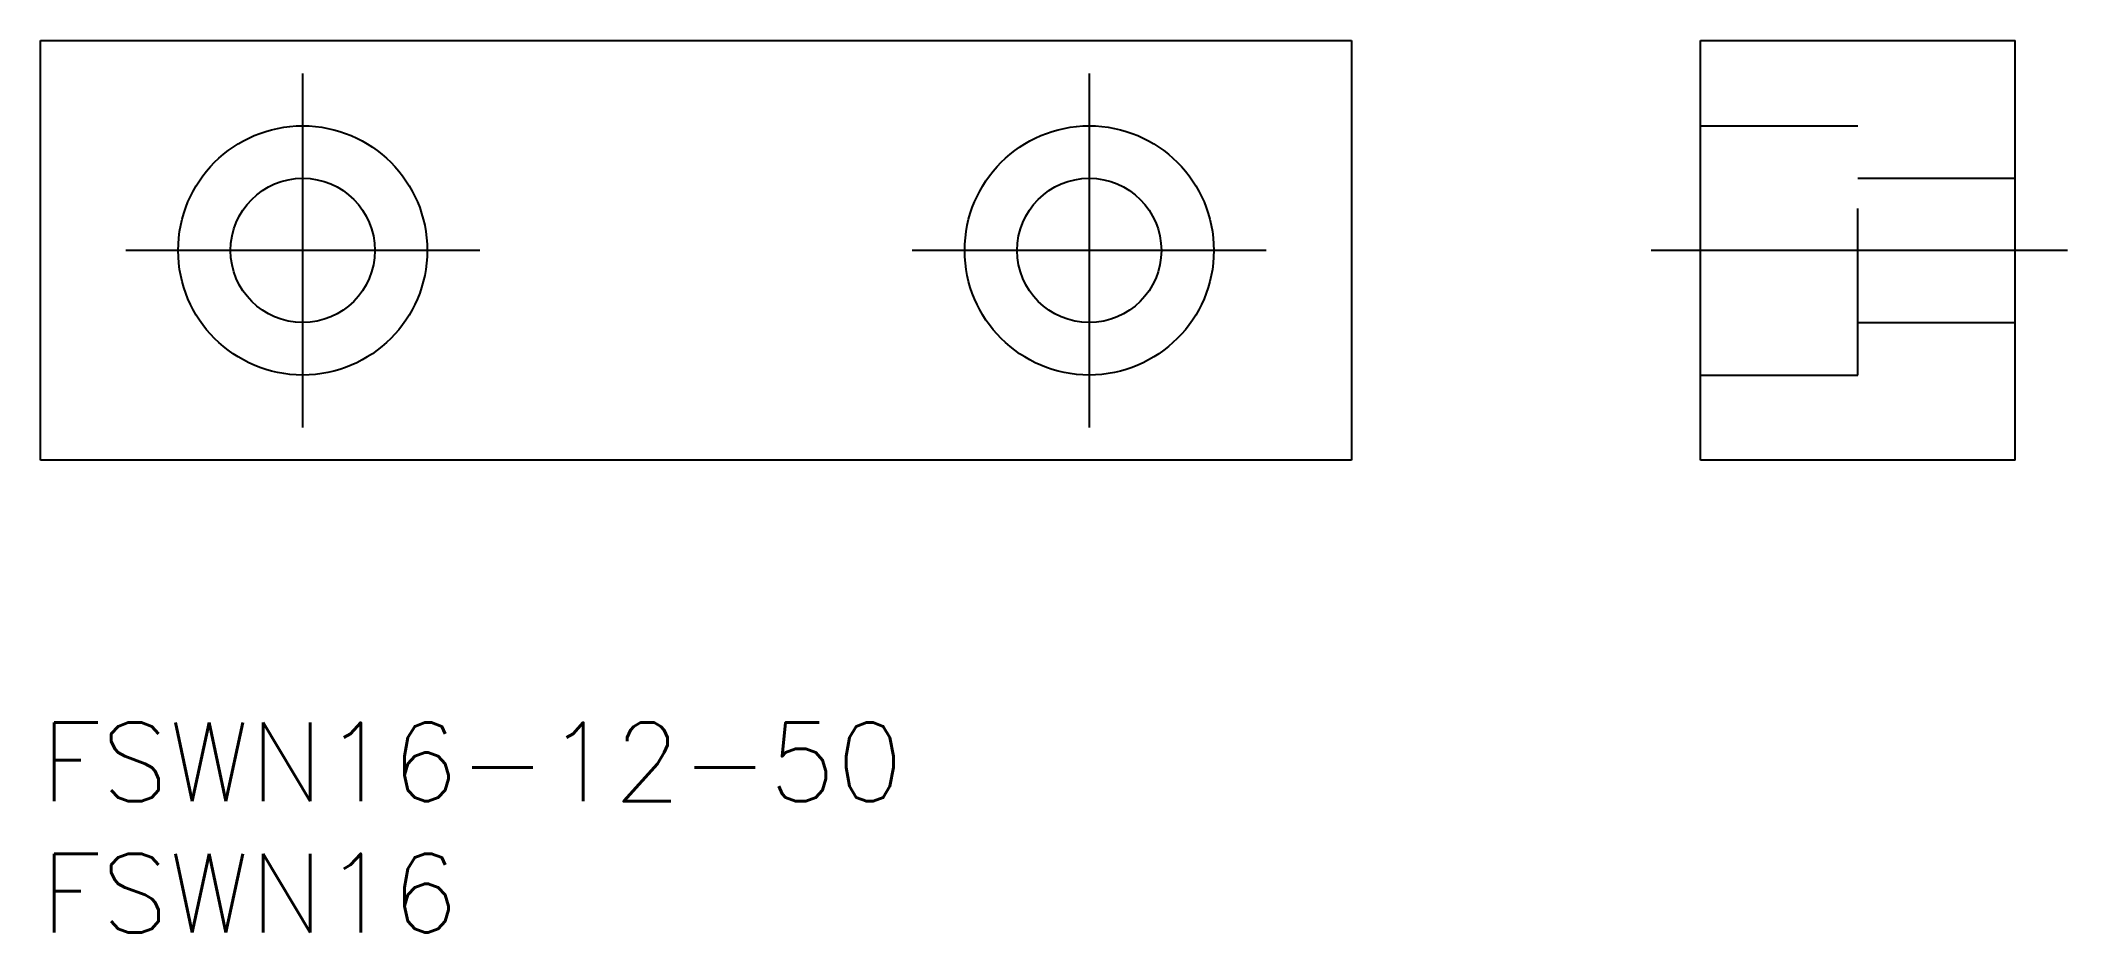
# Model space of a CAD drawing. Extents: x 0 to 77.3, y -8 to 26.
import ezdxf

# ---------------------------------------------------------------- set-up
doc = ezdxf.new("R2010")
doc.units = 0
doc.header["$LTSCALE"] = 0.5
doc.linetypes.add('CENTER', pattern=[50.8, 31.75, -6.35, 6.35, -6.35])
doc.linetypes.add('DASHED', pattern=[19.05, 12.7, -6.35])
for name, color, linetype in [('MSM_CENTER', 1, 'CENTER'), ('MSM_CONTINUOUS', 7, 'CONTINUOUS'), ('MSM_DASHED', 4, 'DASHED'), ('MSM_PART_NUMBER', 7, 'CONTINUOUS')]:
    doc.layers.add(name, color=color, linetype=linetype)
doc.styles.get("Standard").update_dxf_attribs({"font": 'txt.shx', "height": 3, "bigfont": 'bigfont.shx'})

# ---------------------------------------------------------------- blocks, each defined once
blk = doc.blocks.new('*U4')
at = {"layer": 'MSM_PART_NUMBER'}
blk.add_text('FSWN16-12-50', height=3, dxfattribs=at).set_placement((0, -3))
blk = doc.blocks.new('*U5')
at = {"layer": 'MSM_PART_NUMBER'}
blk.add_text('FSWN16', height=3, dxfattribs=at).set_placement((0, -8))

msp = doc.modelspace()

# ---------------------------------------------------------------- linework, layer by layer
at = {"layer": 'MSM_CENTER'}
for p, q in [((10, 11.25), (10, 24.75)), ((40, 24.75), (40, 11.25)), ((16.75, 18), (3.25, 18)), ((46.75, 18), (33.25, 18)), ((77.311, 18), (61.311, 18))]:
    msp.add_line(p, q, dxfattribs=at)
at = {"layer": 'MSM_CONTINUOUS'}
for p, q in [((0, 10), (0, 26)), ((0, 26), (50, 26)), ((50, 26), (50, 10)), ((63.311, 10), (63.311, 26)), ((63.311, 26), (75.311, 26)), ((75.311, 10), (75.311, 26)), ((0, 18), (0, 18)), ((0, 14), (0, 14)), ((50, 10), (0, 10)), ((75.311, 10), (63.311, 10))]:
    msp.add_line(p, q, dxfattribs=at)
for centre, radius in [((10, 18), 4.75), ((40, 18), 4.75), ((10, 18), 2.75), ((40, 18), 2.75)]:
    msp.add_circle(centre, radius, dxfattribs=at)
at = {"layer": 'MSM_DASHED'}
for p, q in [((63.311, 22.75), (69.311, 22.75)), ((69.311, 13.25), (69.311, 22.75)), ((69.311, 20.75), (75.311, 20.75)), ((69.311, 15.25), (75.311, 15.25)), ((63.311, 13.25), (69.311, 13.25))]:
    msp.add_line(p, q, dxfattribs=at)

# ---------------------------------------------------------------- block references
at = {"layer": 'MSM_CONTINUOUS'}
for name in ['*U4', '*U5']:
    msp.add_blockref(name, (0, 0), dxfattribs=at)

doc.saveas('drawing.dxf')
